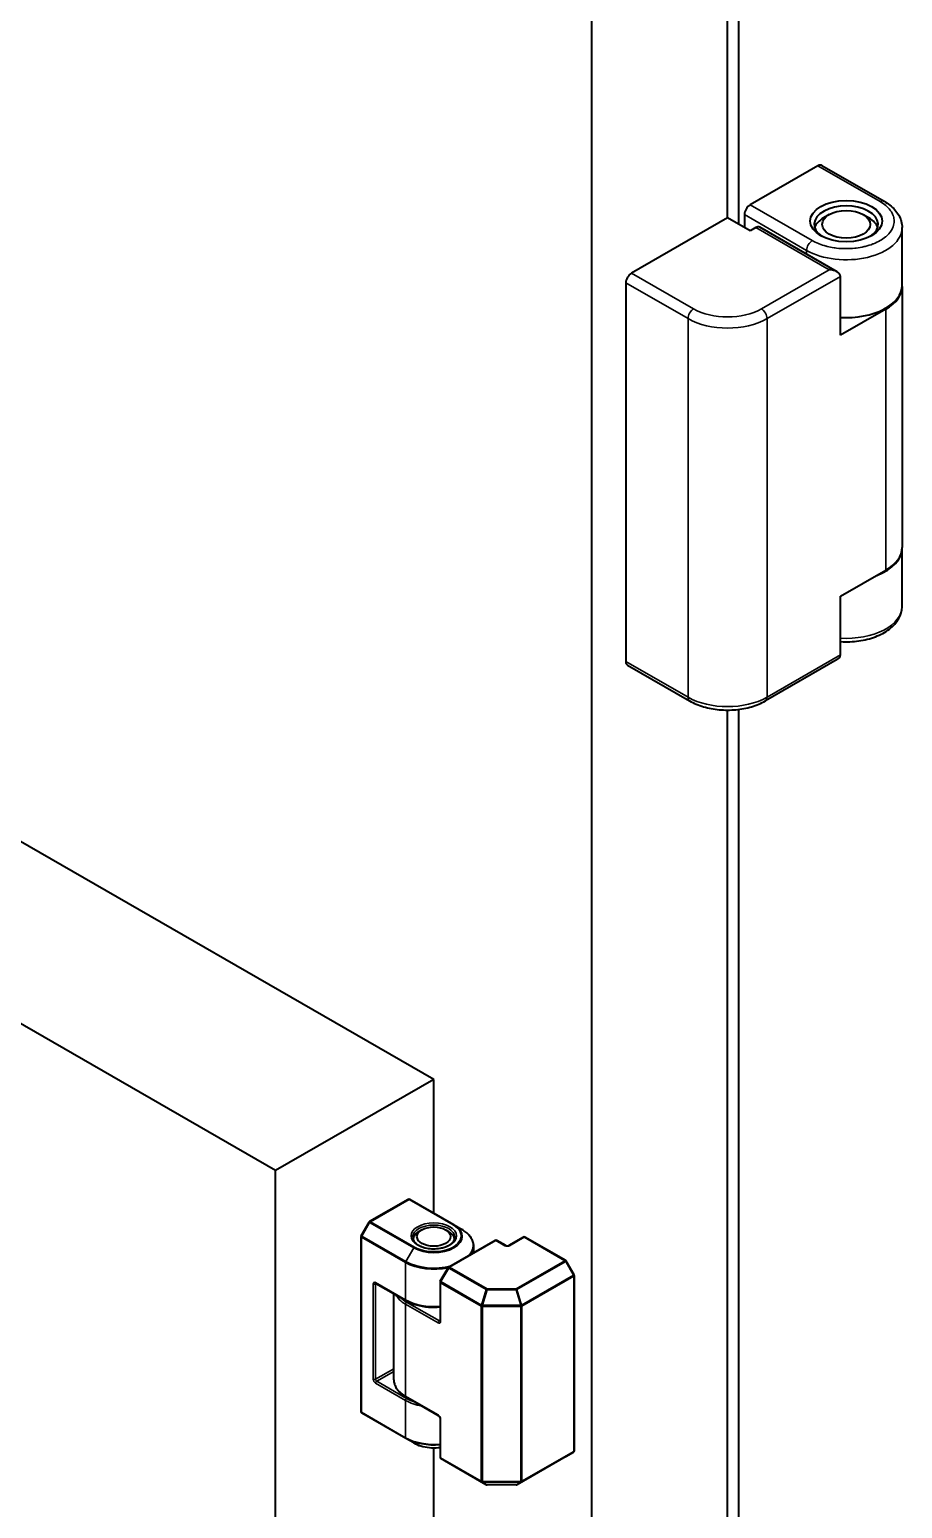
# Model space of a CAD drawing. Header units: millimetres. Extents: x 0 to 2523, y 0 to 1782.
# Drawn here: x 2345.4 to 2378.2, y 1526.4 to 1581.9 of the extents above; entities that cross this region are included whole.
import ezdxf

# ---------------------------------------------------------------- set-up
doc = ezdxf.new("R2010")
doc.units = ezdxf.units.MM
doc.header["$LTSCALE"] = 3
doc.layers.add('가시적인 것(ISO)', color=3, linetype='Continuous', lineweight=40)
doc.layers.add('가시적인 좁은 것(ISO)', color=3, linetype='Continuous', lineweight=35)

msp = doc.modelspace()

# ---------------------------------------------------------------- linework, layer by layer
at = {"layer": '가시적인 것(ISO)'}
for p, q in [((2371.6099, 1574.8685), (2371.6099, 1594.4896)), ((2372.0342, 1574.6242), (2372.0342, 1594.7339)), ((2366.5188, 1424.7782), (2366.5188, 1591.5578)), ((2360.5791, 1542.4927), (2294.8181, 1580.3619)), ((2354.6394, 1539.0722), (2288.8784, 1576.9414)), ((2375.004, 1576.823), (2372.4585, 1575.3571)), ((2375.1537, 1576.8377), (2377.4872, 1575.494)), ((2371.6099, 1574.8685), (2368.0037, 1572.7918)), ((2372.4585, 1574.3798), (2371.6099, 1574.8685)), ((2372.2463, 1574.9897), (2372.2463, 1574.502)), ((2375.4259, 1574.9887), (2375.2129, 1574.8652)), ((2376.7035, 1574.9887), (2376.9165, 1574.8652)), ((2372.6706, 1574.502), (2372.4585, 1574.3798)), ((2375.7277, 1572.8424), (2372.8203, 1574.5167)), ((2378.1647, 1572.3305), (2378.1647, 1574.501)), ((2375.8526, 1570.4613), (2375.8526, 1572.6687)), ((2367.7915, 1572.4243), (2367.7915, 1558.199)), ((2378.1647, 1572.2937), (2378.1647, 1562.4831)), ((2377.5496, 1571.4386), (2375.8526, 1570.4613)), ((2378.1647, 1560.2757), (2378.1647, 1562.4463)), ((2375.8526, 1560.6507), (2377.5496, 1561.628)), ((2375.8526, 1558.4433), (2375.8526, 1560.6507)), ((2375.7277, 1558.2696), (2373.0324, 1556.7175)), ((2367.854, 1558.0612), (2370.1874, 1556.7175)), ((2371.6099, 1462.047), (2371.6099, 1556.3738)), ((2372.0342, 1461.8026), (2372.0342, 1556.4004)), ((2360.5791, 1542.4927), (2354.6394, 1539.0722)), ((2360.5791, 1537.4689), (2360.5791, 1542.4927)), ((2354.6394, 1487.812), (2354.6394, 1539.0722)), ((2359.6194, 1537.9871), (2358.1696, 1537.1522)), ((2361.3339, 1537.0343), (2359.6793, 1537.9871)), ((2357.8542, 1536.6222), (2358.1476, 1537.1302)), ((2361.3369, 1537.0326), (2361.6313, 1536.8617)), ((2357.8462, 1536.5922), (2357.8462, 1530.0107)), ((2360.1319, 1536.8449), (2360.0254, 1536.7831)), ((2361.0263, 1536.8449), (2361.1327, 1536.7831)), ((2362.8826, 1536.4458), (2361.1394, 1535.442)), ((2363.2819, 1536.2504), (2362.9425, 1536.4458)), ((2363.9432, 1536.568), (2363.3917, 1536.2504)), ((2365.5341, 1535.6863), (2364.0031, 1536.568)), ((2362.0791, 1535.9831), (2362.0791, 1536.2257)), ((2360.8241, 1534.9119), (2361.1174, 1535.42)), ((2365.8495, 1535.1562), (2365.5561, 1535.6643)), ((2358.4066, 1534.8325), (2359.5309, 1534.1851)), ((2360.816, 1534.8819), (2360.816, 1533.4184)), ((2365.8575, 1528.5448), (2365.8575, 1535.1262)), ((2359.0791, 1531.2058), (2359.0791, 1534.4453)), ((2360.7613, 1529.8589), (2359.5309, 1530.5675)), ((2358.1694, 1529.7885), (2357.8761, 1529.9588)), ((2359.8242, 1528.8356), (2358.1696, 1529.7884)), ((2360.816, 1529.764), (2360.816, 1528.3004)), ((2360.5791, 1501.4151), (2360.5791, 1528.6547)), ((2361.1393, 1528.0783), (2360.8459, 1528.2485)), ((2362.5489, 1527.2665), (2361.1394, 1528.0782)), ((2365.5341, 1528.3225), (2363.7004, 1527.2665)), ((2365.5343, 1528.3226), (2365.8276, 1528.4929)), ((2363.6704, 1527.2585), (2362.5789, 1527.2585))]:
    msp.add_line(p, q, dxfattribs=at)
for centre, start, end in [((2359.6493, 1537.9351), 60.06401, 119.93599), ((2358.1995, 1537.1002), 119.93599, 149.99996), ((2357.9062, 1536.5922), 149.99996, 180), ((2362.9125, 1536.3938), 60.06401, 119.93599), ((2363.9732, 1536.516), 60.06401, 119.93599), ((2361.1694, 1535.39), 119.93599, 149.99996), ((2365.5042, 1535.6343), 30.00004, 60.06401), ((2360.876, 1534.8819), 149.99996, 180), ((2365.7975, 1535.1262), 0, 30.00004), ((2357.9062, 1530.0107), 180, 239.87236), ((2360.876, 1528.3004), 180, 239.87236), ((2365.7975, 1528.5448), 300.12764, 0), ((2362.5789, 1527.3185), 240.06401, 270), ((2363.6704, 1527.3185), 270, 299.93599)]:
    msp.add_arc(centre, 0.06, start, end, dxfattribs=at)
for centre, major_axis, ratio, start_param, end_param in [((2375.004, 1576.5777), (0.1497, 0.26), 0.5780931, 0, 0.7834645), ((2372.4585, 1575.1118), (-0.1497, -0.26), 0.5780931, 3.9250571, 5.4958534), ((2376.0647, 1574.6237), (-1.2, 0), 0.5758617, 2.4212129, 7.0035651), ((2376.0647, 1574.3784), (-1.2, 0), 0.5758617, 5.5016397, 6.1047787), ((2376.0647, 1574.3784), (1.2, 0), 0.5758617, 0.1784066, 0.7815456), ((2372.6706, 1574.2567), (0.1497, 0.26), 0.5780931, 0, 0.7834645), ((2368.0037, 1572.5465), (-0.1497, -0.26), 0.5780931, 3.9250571, 5.4958534), ((2375.4283, 1572.6687), (-0.4243, 0), 0.5780931, 3.1415927, 4.712389), ((2376.0647, 1572.3305), (2.1, 0), 0.5758617, 4.6112011, 6.2831853), ((2376.0647, 1572.2937), (2.1, 0), 0.5758617, 5.4977871, 6.2983969), ((2376.0647, 1562.4463), (2.1, 0), 0.5758617, 5.2899931, 6.2983969), ((2376.0647, 1562.4831), (2.1, 0), 0.5758617, 5.4977871, 6.2831853), ((2368.0037, 1558.3212), (-0.1497, -0.26), 0.5780931, 5.4958534, 6.2831853), ((2375.4283, 1558.4433), (-0.4243, 0), 0.5780931, 2.3542608, 3.1415927), ((2360.5791, 1536.4667), (-0.78, 0), 0.5758617, 5.5016446, 6.2492598), ((2360.5791, 1536.4667), (0.78, 0), 0.5758617, 0.0339256, 0.7815407)]:
    msp.add_ellipse(centre, major_axis=major_axis, ratio=ratio, start_param=start_param, end_param=end_param, dxfattribs=at)
for centre, major_axis in [((2376.0647, 1574.7463), (1.35, 0)), ((2376.0647, 1574.6237), (0.9, 0)), ((2360.5791, 1536.5894), (-0.63, 0))]:
    msp.add_ellipse(centre, major_axis=major_axis, ratio=0.5758617, dxfattribs=at)
for points, knots in [([(2377.4872, 1575.494), (2377.5656, 1575.4488), (2377.6393, 1575.3993), (2377.7753, 1575.2915), (2377.8376, 1575.2332), (2377.9487, 1575.1076), (2377.9975, 1575.0403), (2378.0782, 1574.8972), (2378.1102, 1574.8214), (2378.1534, 1574.6641), (2378.1647, 1574.5826), (2378.1647, 1574.501)], [0, 0, 0, 0, 0.15707963, 0.15707963, 0.31415927, 0.31415927, 0.4712389, 0.4712389, 0.62831853, 0.62831853, 0.78539816, 0.78539816, 0.78539816, 0.78539816]), ([(2375.8526, 1558.9458), (2375.8583, 1558.9454), (2375.864, 1558.9451), (2376.0922, 1558.932), (2376.3178, 1558.9412), (2376.7545, 1559.0029), (2376.9656, 1559.0556), (2377.3552, 1559.203), (2377.5335, 1559.2981), (2377.8339, 1559.5279), (2377.9576, 1559.6624), (2378.1156, 1559.9488), (2378.1592, 1560.096), (2378.1645, 1560.2556), (2378.1647, 1560.2657), (2378.1647, 1560.2757)], [3.8192886, 3.8192886, 3.8192886, 3.8192886, 3.8280029, 3.8280029, 4.1677481, 4.1677481, 4.5083377, 4.5083377, 4.8525934, 4.8525934, 5.1901133, 5.1901133, 5.4784166, 5.4784166, 5.4977871, 5.4977871, 5.4977871, 5.4977871]), ([(2370.1874, 1556.7175), (2370.3443, 1556.6272), (2370.5202, 1556.5541), (2370.8964, 1556.4438), (2371.0966, 1556.4065), (2371.5056, 1556.3692), (2371.7143, 1556.3692), (2372.1232, 1556.4065), (2372.3235, 1556.4438), (2372.6997, 1556.5541), (2372.8756, 1556.6272), (2373.0324, 1556.7175)], [3.1415927, 3.1415927, 3.1415927, 3.1415927, 3.4557519, 3.4557519, 3.7699112, 3.7699112, 4.0840704, 4.0840704, 4.3982297, 4.3982297, 4.712389, 4.712389, 4.712389, 4.712389]), ([(2361.3339, 1537.0343), (2361.3341, 1537.0342), (2361.3343, 1537.034), (2361.3347, 1537.0338), (2361.3349, 1537.0337), (2361.3353, 1537.0335), (2361.3355, 1537.0334), (2361.3359, 1537.0331), (2361.3361, 1537.033), (2361.3365, 1537.0328), (2361.3367, 1537.0327), (2361.3369, 1537.0326)], [3.1415926536, 3.1415926536, 3.1415926536, 3.1415926536, 3.1423632304, 3.1423632304, 3.1431338072, 3.1431338072, 3.143904384, 3.143904384, 3.1446749608, 3.1446749608, 3.1454455376, 3.1454455376, 3.1454455376, 3.1454455376]), ([(2359.7841, 1536.5648), (2359.7841, 1536.5157), (2359.8, 1536.4659), (2359.8633, 1536.3746), (2359.9057, 1536.3334), (2360.0119, 1536.2612), (2360.0744, 1536.2298), (2360.2147, 1536.179), (2360.2926, 1536.1596), (2360.4561, 1536.1353), (2360.5417, 1536.1304), (2360.7115, 1536.1361), (2360.7955, 1536.1466), (2360.953, 1536.1817), (2361.0264, 1536.2062), (2361.1546, 1536.2658), (2361.2095, 1536.3008), (2361.2965, 1536.3765), (2361.3283, 1536.4171), (2361.3657, 1536.4935), (2361.3741, 1536.5293), (2361.3741, 1536.5648)], [5.4977871, 5.4977871, 5.4977871, 5.4977871, 5.8773572, 5.8773572, 6.1999926, 6.1999926, 6.5073368, 6.5073368, 6.8158631, 6.8158631, 7.1264635, 7.1264635, 7.4376143, 7.4376143, 7.7475737, 7.7475737, 8.0552148, 8.0552148, 8.3644828, 8.3644828, 8.6393798, 8.6393798, 8.6393798, 8.6393798]), ([(2362.0791, 1536.2257), (2362.0791, 1536.2743), (2362.0724, 1536.3229), (2362.0463, 1536.4183), (2362.0269, 1536.465), (2361.9763, 1536.5552), (2361.9451, 1536.5986), (2361.8722, 1536.6815), (2361.8305, 1536.7209), (2361.7376, 1536.795), (2361.6865, 1536.8296), (2361.6313, 1536.8617)], [2.35619449, 2.35619449, 2.35619449, 2.35619449, 2.51250355, 2.51250355, 2.6688126, 2.6688126, 2.82512166, 2.82512166, 2.98143071, 2.98143071, 3.13773977, 3.13773977, 3.13773977, 3.13773977]), ([(2363.2819, 1536.2504), (2363.2846, 1536.2488), (2363.2881, 1536.2471), (2363.2967, 1536.2439), (2363.3019, 1536.2423), (2363.3136, 1536.2398), (2363.3201, 1536.2389), (2363.3338, 1536.238), (2363.341, 1536.238), (2363.3549, 1536.2391), (2363.3616, 1536.2401), (2363.3737, 1536.2429), (2363.379, 1536.2446), (2363.3867, 1536.2477), (2363.3894, 1536.2491), (2363.3917, 1536.2504)], [1.5707963, 1.5707963, 1.5707963, 1.5707963, 1.7772901, 1.7772901, 2.0006727, 2.0006727, 2.2397467, 2.2397467, 2.4877932, 2.4877932, 2.7355384, 2.7355384, 2.97324, 2.97324, 3.1415927, 3.1415927, 3.1415927, 3.1415927]), ([(2358.3983, 1534.8361), (2358.3983, 1534.836), (2358.3983, 1534.836), (2358.399, 1534.8359), (2358.3999, 1534.8357), (2358.4027, 1534.8346), (2358.4045, 1534.8337), (2358.4066, 1534.8325)], [4.33310665, 4.33310665, 4.33310665, 4.33310665, 4.3990032, 4.3990032, 4.55569609, 4.55569609, 4.71238898, 4.71238898, 4.71238898, 4.71238898]), ([(2359.5309, 1534.1851), (2359.6467, 1534.1184), (2359.7804, 1534.0634), (2360.0697, 1533.9811), (2360.2252, 1533.9539), (2360.5274, 1533.9307), (2360.6734, 1533.9319), (2360.816, 1533.9453)], [6.28318531, 6.28318531, 6.28318531, 6.28318531, 6.609994, 6.609994, 6.93604264, 6.93604264, 7.22996671, 7.22996671, 7.22996671, 7.22996671]), ([(2360.816, 1533.4184), (2360.816, 1533.416), (2360.8159, 1533.414), (2360.8154, 1533.411), (2360.8152, 1533.41), (2360.8149, 1533.4093), (2360.8149, 1533.4093), (2360.8149, 1533.4093)], [3.14159265, 3.14159265, 3.14159265, 3.14159265, 3.29905903, 3.29905903, 3.4565254, 3.4565254, 3.5247424, 3.5247424, 3.5247424, 3.5247424]), ([(2359.0791, 1531.2058), (2359.0791, 1531.1569), (2359.0858, 1531.1081), (2359.1121, 1531.0123), (2359.1317, 1530.9654), (2359.1828, 1530.8748), (2359.2143, 1530.8312), (2359.2879, 1530.748), (2359.33, 1530.7085), (2359.4236, 1530.6343), (2359.4752, 1530.5995), (2359.5309, 1530.5675)], [0.78539816, 0.78539816, 0.78539816, 0.78539816, 0.9424778, 0.9424778, 1.09955743, 1.09955743, 1.25663706, 1.25663706, 1.41371669, 1.41371669, 1.57079633, 1.57079633, 1.57079633, 1.57079633]), ([(2360.816, 1529.764), (2360.816, 1529.7672), (2360.8157, 1529.7711), (2360.8143, 1529.7802), (2360.813, 1529.7854), (2360.8093, 1529.7968), (2360.8068, 1529.8029), (2360.8008, 1529.8152), (2360.7972, 1529.8214), (2360.7893, 1529.8329), (2360.7851, 1529.8382), (2360.7767, 1529.8472), (2360.7725, 1529.8509), (2360.766, 1529.856), (2360.7635, 1529.8577), (2360.7613, 1529.8589)], [3.1415927, 3.1415927, 3.1415927, 3.1415927, 3.3485711, 3.3485711, 3.5722397, 3.5722397, 3.8114088, 3.8114088, 4.0593907, 4.0593907, 4.3069641, 4.3069641, 4.5444705, 4.5444705, 4.712389, 4.712389, 4.712389, 4.712389]), ([(2359.8242, 1528.8356), (2359.905, 1528.789), (2359.9975, 1528.7505), (2360.1975, 1528.692), (2360.3049, 1528.672), (2360.5248, 1528.6521), (2360.6374, 1528.6522), (2360.7703, 1528.6645), (2360.7933, 1528.6671), (2360.816, 1528.6701)], [0, 0, 0, 0, 0.3149298, 0.3149298, 0.6298597, 0.6298597, 0.9447895, 0.9447895, 1.0108117, 1.0108117, 1.0108117, 1.0108117])]:
    msp.add_open_spline(points, degree=3, knots=knots, dxfattribs=at)
at = {"layer": '가시적인 좁은 것(ISO)'}
for p, q in [((2377.3375, 1575.4793), (2375.004, 1576.823)), ((2372.4585, 1575.3571), (2374.7919, 1574.0134)), ((2374.5798, 1573.6459), (2372.2463, 1574.9897)), ((2375.4283, 1572.9139), (2372.6706, 1574.502)), ((2374.5798, 1573.5035), (2374.5798, 1573.6459)), ((2368.0037, 1572.7918), (2370.3371, 1571.448)), ((2375.4283, 1572.9139), (2372.8827, 1571.448)), ((2375.8526, 1572.6687), (2373.0949, 1571.0806)), ((2370.125, 1571.0806), (2367.7915, 1572.4243)), ((2377.5496, 1561.628), (2377.5496, 1571.4386)), ((2370.125, 1571.0806), (2370.125, 1556.8553)), ((2373.0949, 1571.0806), (2373.0949, 1556.8553)), ((2367.7915, 1558.199), (2370.125, 1556.8553)), ((2373.0949, 1556.8553), (2375.8526, 1558.4433)), ((2359.6493, 1537.9842), (2358.1995, 1537.1493)), ((2361.3039, 1537.0313), (2359.6493, 1537.9842)), ((2357.8762, 1536.6096), (2358.1695, 1537.1176)), ((2358.1695, 1537.1176), (2359.8242, 1536.1648)), ((2358.1995, 1537.1493), (2359.8542, 1536.1965)), ((2359.5184, 1535.6149), (2357.8638, 1536.5677)), ((2357.8638, 1536.5677), (2357.8638, 1529.9862)), ((2359.5308, 1535.6567), (2357.8762, 1536.6096)), ((2362.9125, 1536.4429), (2361.1694, 1535.4391)), ((2363.2519, 1536.2474), (2362.9125, 1536.4429)), ((2363.9732, 1536.565), (2363.4216, 1536.2474)), ((2365.5042, 1535.6834), (2363.9732, 1536.565)), ((2359.8242, 1536.1648), (2359.5308, 1535.6567)), ((2359.5184, 1534.2127), (2359.5184, 1535.6149)), ((2360.846, 1534.8993), (2361.1394, 1535.4074)), ((2361.1394, 1535.4074), (2362.5489, 1534.5958)), ((2361.1694, 1535.4391), (2362.5789, 1534.6274)), ((2363.6704, 1534.6274), (2365.5042, 1535.6834)), ((2363.7004, 1534.5958), (2365.5342, 1535.6517)), ((2365.8275, 1535.1437), (2365.5342, 1535.6517)), ((2358.3092, 1531.23), (2358.3092, 1534.8109)), ((2358.3941, 1534.8601), (2359.5184, 1534.2127)), ((2358.3941, 1534.8109), (2358.4192, 1534.8253)), ((2358.3941, 1531.23), (2358.3941, 1534.8109)), ((2362.3646, 1533.9759), (2360.8336, 1534.8575)), ((2360.8336, 1534.8575), (2360.8336, 1533.394)), ((2362.377, 1534.0177), (2360.846, 1534.8993)), ((2365.8275, 1535.1437), (2363.8723, 1534.0177)), ((2365.8399, 1535.1018), (2363.8847, 1533.9759)), ((2365.8399, 1528.5203), (2365.8399, 1535.1018)), ((2362.377, 1534.0177), (2362.5489, 1534.5958)), ((2362.407, 1534.0105), (2362.5789, 1534.5886)), ((2362.5789, 1534.6274), (2363.6704, 1534.6274)), ((2362.5789, 1534.6274), (2362.5789, 1534.5886)), ((2362.5789, 1534.5886), (2363.6704, 1534.5886)), ((2363.6704, 1534.5886), (2363.6704, 1534.6274)), ((2363.8423, 1534.0105), (2363.6704, 1534.5886)), ((2363.8723, 1534.0177), (2363.7004, 1534.5958)), ((2359.5184, 1534.0532), (2360.7488, 1533.3447)), ((2359.5184, 1530.595), (2359.5184, 1534.0532)), ((2359.5608, 1534.1267), (2360.7912, 1533.4182)), ((2362.3646, 1533.9759), (2362.3646, 1527.3944)), ((2363.8423, 1534.0105), (2362.407, 1534.0105)), ((2362.407, 1533.9657), (2362.407, 1534.0105)), ((2363.8423, 1533.9657), (2362.407, 1533.9657)), ((2362.407, 1533.9657), (2362.407, 1527.3842)), ((2363.8423, 1534.0105), (2363.8423, 1533.9657)), ((2363.8423, 1533.9657), (2363.8423, 1527.3842)), ((2363.8847, 1533.9759), (2363.8847, 1527.3944)), ((2360.7912, 1533.4182), (2360.816, 1533.4325)), ((2358.3941, 1531.23), (2359.0791, 1531.6245)), ((2358.4365, 1531.1565), (2359.0791, 1531.5265)), ((2359.5184, 1530.4356), (2358.3941, 1531.083)), ((2359.5608, 1530.5091), (2358.4365, 1531.1565)), ((2360.7488, 1529.8865), (2359.5184, 1530.595)), ((2359.5184, 1529.0334), (2359.5184, 1530.4356)), ((2357.8638, 1529.9862), (2359.5184, 1529.0334)), ((2358.1695, 1529.7885), (2357.8762, 1529.9587)), ((2357.8762, 1529.9587), (2359.5308, 1529.0059)), ((2359.8242, 1528.8356), (2358.1695, 1529.7885)), ((2360.8336, 1529.7395), (2360.8336, 1528.276)), ((2359.8242, 1528.8356), (2359.5308, 1529.0059)), ((2362.3646, 1527.3944), (2360.8336, 1528.276)), ((2361.1394, 1528.0782), (2360.846, 1528.2485)), ((2362.377, 1527.3668), (2360.846, 1528.2485)), ((2362.5489, 1527.2666), (2361.1394, 1528.0782)), ((2365.5342, 1528.3226), (2363.7004, 1527.2666)), ((2363.8723, 1527.3668), (2365.8275, 1528.4928)), ((2363.8847, 1527.3944), (2365.8399, 1528.5203)), ((2365.5342, 1528.3226), (2365.8275, 1528.4928)), ((2362.377, 1527.3668), (2362.5489, 1527.2666)), ((2362.407, 1527.3842), (2363.8423, 1527.3842)), ((2362.407, 1527.3597), (2362.407, 1527.3842)), ((2362.407, 1527.3597), (2362.5789, 1527.2594)), ((2362.407, 1527.3597), (2363.8423, 1527.3597)), ((2363.6704, 1527.2594), (2362.5789, 1527.2594)), ((2362.5789, 1527.2594), (2362.5789, 1527.2585)), ((2363.8423, 1527.3597), (2363.6704, 1527.2594)), ((2363.6704, 1527.2594), (2363.6704, 1527.2585)), ((2363.8723, 1527.3668), (2363.7004, 1527.2666)), ((2363.8423, 1527.3842), (2363.8423, 1527.3597))]:
    msp.add_line(p, q, dxfattribs=at)
for centre, major_axis, ratio, start_param, end_param in [((2377.3375, 1575.234), (0.1497, 0.26), 0.5780931, 0, 0.7834645), ((2376.0647, 1574.501), (2.1, 0), 0.5758617, 3.9269908, 6.2831853), ((2374.7919, 1573.7681), (0.1497, 0.26), 0.5780931, 0.7834645, 2.3542608), ((2370.3371, 1571.2028), (-0.1497, -0.26), 0.5780931, 3.9250571, 5.4958534), ((2371.6099, 1572.181), (-1.8, 0), 0.5758617, 0.7853982, 2.3561945), ((2372.8827, 1571.2028), (0.1497, -0.26), 0.5780931, 0.7873319, 2.3581282), ((2371.6099, 1571.9357), (-2.1, 0), 0.5758617, 0.7853982, 2.3561945), ((2376.0647, 1560.2757), (2.1, 0), 0.5758617, 4.6112011, 6.2831853), ((2370.3371, 1556.9774), (-0.1497, -0.26), 0.5780931, 5.4958534, 6.2831853), ((2371.6099, 1557.7104), (2.1, 0), 0.5758617, 3.9269908, 5.4977871), ((2372.8827, 1556.9774), (0.1497, -0.26), 0.5780931, 0, 0.7873319), ((2359.6493, 1537.9351), (-0.0299, 0.052), 0.5780931, 5.4997209, 6.2831853), ((2359.6493, 1537.9351), (0.0299, 0.052), 0.5780931, 0, 0.7834647), ((2358.1995, 1537.1002), (-0.052, 0.03), 0.0015778, 5.3287809, 6.2831872), ((2358.1995, 1537.1002), (0.0299, 0.052), 0.5780931, 0.7834642, 1.5688624), ((2358.1995, 1537.1002), (-0.0299, 0.052), 0.5780931, 5.4997209, 6.2831853), ((2360.5791, 1536.5648), (-0.795, 0), 0.5758617, 3.1415927, 6.2831853), ((2360.5791, 1536.5995), (1.0676, 0), 0.5758617, 3.9269908, 7.0647306), ((2360.5791, 1536.6139), (1.0251, 0), 0.5758617, 3.9269908, 7.0685835), ((2361.3039, 1536.9823), (0.0299, 0.052), 0.5780931, 0, 0.783469), ((2357.9062, 1536.5922), (-0.06, 0), 0.5758617, 0, 0.7853982), ((2357.9062, 1536.5922), (-0.052, 0.03), 0.0015778, 5.3287797, 6.2831853), ((2357.9062, 1536.5922), (0.0299, 0.052), 0.5780931, 1.5688629, 2.3542608), ((2360.5791, 1536.2604), (1.4824, 0), 0.5758617, 5.8305356, 7.0647306), ((2362.9125, 1536.3938), (-0.0299, 0.052), 0.5780931, 5.4997209, 6.2831853), ((2362.9125, 1536.3938), (0.0299, 0.052), 0.5780931, 0, 0.7834645), ((2363.9732, 1536.516), (-0.0299, 0.052), 0.5780931, 5.4997209, 6.2831853), ((2363.9732, 1536.516), (0.0299, 0.052), 0.5780931, 0, 0.7834645), ((2359.8542, 1536.1474), (-0.0299, -0.052), 0.5780931, 3.9250586, 4.7104565), ((2360.5791, 1536.2257), (1.5, 0), 0.5758617, 5.9355998, 6.2831853), ((2363.2519, 1536.1984), (0.0299, 0.052), 0.5780931, 0, 0.7834645), ((2363.3368, 1536.2963), (0.12, 0), 0.5758617, 3.9269908, 5.4977871), ((2363.4216, 1536.1984), (-0.0299, 0.052), 0.5780931, 5.4997209, 6.2831853), ((2359.5608, 1535.6393), (0.0299, 0.052), 0.5780931, 1.5688672, 2.3542671), ((2360.5791, 1536.2257), (-1.5, 0), 0.5758617, 0.7853982, 1.9376237), ((2360.5791, 1536.2604), (-1.4824, 0), 0.5758617, 0.7853982, 2.023446), ((2361.1694, 1535.39), (-0.052, 0.03), 0.0015778, 5.3287721, 6.283174), ((2361.1694, 1535.39), (-0.0299, 0.052), 0.5780931, 5.4997209, 6.2831853), ((2361.1694, 1535.39), (0.0299, 0.052), 0.5780931, 0.7834645, 1.5688626), ((2365.5042, 1535.6343), (0.0299, 0.052), 0.5780931, 0, 0.7834645), ((2365.5042, 1535.6343), (-0.0299, 0.052), 0.5780931, 4.7143227, 5.4997209), ((2365.5042, 1535.6343), (0.052, 0.03), 0.0015778, 0, 0.9544056), ((2358.3941, 1534.762), (-0.0599, 0.104), 0.5780931, 5.4997209, 7.0705172), ((2358.3517, 1534.8353), (0.06, 0), 0.5758617, 3.9269908, 5.4977871), ((2358.4365, 1534.8845), (-0.0299, -0.052), 0.5780931, 5.4958534, 6.2831853), ((2358.4365, 1534.7864), (-0.0299, 0.052), 0.5780931, 0.1664309, 0.7873319), ((2360.876, 1534.8819), (-0.06, 0), 0.5758617, 0, 0.7853982), ((2360.876, 1534.8819), (-0.052, 0.03), 0.0015778, 5.3287797, 6.2831853), ((2360.876, 1534.8819), (0.0299, 0.052), 0.5780931, 1.5688626, 2.3542608), ((2365.7975, 1535.1262), (0.052, 0.03), 0.0015778, 0, 0.9544056), ((2365.7975, 1535.1262), (-0.0299, 0.052), 0.5780931, 3.9289245, 4.7143227), ((2365.7975, 1535.1262), (0.06, 0), 0.5758617, 5.4977871, 6.2831853), ((2360.5791, 1534.664), (-1.5, 0), 0.5758617, 0.3036245, 0.7853982), ((2360.5791, 1534.7131), (1.44, 0), 0.5758617, 3.661358, 3.9269908), ((2360.5791, 1534.8235), (1.5, 0), 0.5758617, 3.9269908, 4.8710436), ((2359.5608, 1534.2371), (-0.0299, -0.052), 0.5780931, 5.4958534, 6.2831853), ((2362.5789, 1534.5784), (-0.0299, -0.052), 0.5780931, 3.9250571, 4.7104553), ((2362.5789, 1534.5784), (0.0575, -0.0171), 0.1640073, 1.6195116, 2.16754), ((2363.6704, 1534.5784), (-0.0299, 0.052), 0.5780931, 4.7143227, 5.4997209), ((2363.6704, 1534.5784), (0.0575, 0.0171), 0.1640073, 0.9740526, 1.522081), ((2359.5608, 1534.0777), (-0.0299, -0.052), 0.5780931, 3.9250571, 5.4958534), ((2362.407, 1534.0003), (0.0299, 0.052), 0.5780931, 1.5688626, 2.3542608), ((2362.407, 1534.0003), (-0.06, 0), 0.5758617, 0.7853982, 1.5707963), ((2362.407, 1534.0003), (0.0575, -0.0171), 0.1640073, 1.6195116, 2.16754), ((2363.8423, 1534.0003), (0.0575, 0.0171), 0.1640073, 0.9740526, 1.522081), ((2363.8423, 1534.0003), (-0.06, 0), 0.5758617, 1.5707963, 2.3561945), ((2363.8423, 1534.0003), (0.0299, -0.052), 0.5780931, 0.7873319, 1.57273), ((2360.7912, 1533.3692), (-0.0299, -0.052), 0.5780931, 3.9250571, 5.4958534), ((2360.7488, 1533.4428), (0.0599, -0.104), 0.5780931, 5.4997209, 7.0705172), ((2360.7912, 1533.4673), (0.0299, -0.052), 0.5780931, 5.4997209, 6.1167544), ((2360.876, 1533.4184), (-0.06, 0), 0.5758617, 0, 0.7853982), ((2358.3941, 1531.1811), (0.0599, -0.104), 0.5780931, 3.9289245, 5.4997209), ((2358.3517, 1531.2544), (-0.06, 0), 0.5758617, 0.7853982, 2.3561945), ((2358.4365, 1531.2056), (-0.0299, 0.052), 0.5780931, 0.7873319, 2.3581282), ((2358.4365, 1531.1075), (0.0299, 0.052), 0.5780931, 0.7834645, 2.3542608), ((2360.5791, 1531.2058), (-1.5, 0), 0.5758617, 0, 0.7853982), ((2359.5608, 1530.6195), (-0.0299, -0.052), 0.5780931, 5.4958534, 6.2831853), ((2359.5608, 1530.46), (0.0299, 0.052), 0.5780931, 0.7834645, 2.3542608), ((2360.5791, 1531.0464), (-1.5, 0), 0.5758617, 0.7853982, 1.2671718), ((2360.5791, 1531.0954), (-1.44, 0), 0.5758617, 0.7853982, 1.051031), ((2357.9062, 1530.0107), (-0.06, 0), 0.5758617, 0, 0.7853982), ((2357.9062, 1530.0107), (-0.0299, -0.052), 0.5780931, 5.4958534, 6.2812513), ((2357.9062, 1530.0107), (-0.0301, -0.0519), 0.8159693, 0, 0.0027294), ((2360.7488, 1529.7884), (-0.0599, 0.104), 0.5780931, 3.9289245, 5.4997209), ((2360.7912, 1529.9109), (-0.0299, -0.052), 0.5780931, 5.4958534, 6.2831853), ((2360.876, 1529.764), (-0.06, 0), 0.5758617, 0, 0.7853982), ((2359.5608, 1529.0578), (-0.0299, -0.052), 0.5780931, 5.4958555, 6.281253), ((2360.5791, 1529.6442), (1.5, 0), 0.5758617, 3.9269908, 4.8710436), ((2360.5791, 1529.6095), (1.4824, 0), 0.5758617, 3.9269908, 4.8729407), ((2360.5791, 1529.2703), (-1.0676, 0), 0.5758617, 0.7853982, 1.7946457), ((2360.876, 1528.3004), (-0.06, 0), 0.5758617, 0, 0.7853982), ((2360.876, 1528.3004), (-0.0299, -0.052), 0.5780931, 5.4958534, 6.2812516), ((2360.876, 1528.3004), (-0.0301, -0.0519), 0.8159693, 0, 0.0027294), ((2365.7975, 1528.5448), (0.0299, -0.052), 0.5780931, 0.0019337, 0.7873319), ((2365.7975, 1528.5448), (0.0301, -0.0519), 0.8159693, 6.2804559, 6.2831853), ((2365.7975, 1528.5448), (0.06, 0), 0.5758617, 5.4977871, 6.2831853), ((2362.407, 1527.4188), (0.06, 0), 0.5758617, 3.9269908, 4.712389), ((2362.407, 1527.4188), (-0.0299, -0.052), 0.5780931, 5.4958534, 6.2812516), ((2362.407, 1527.4188), (-0.0302, -0.0518), 0.9455649, 0.0048485, 0.5528769), ((2362.5789, 1527.3185), (-0.0302, -0.0518), 0.9455649, 0.0048485, 0.5528769), ((2362.5789, 1527.3185), (-0.0299, -0.052), 0.5780931, 6.2812516, 6.2831853), ((2363.6704, 1527.3185), (0.0302, -0.0518), 0.9455649, 5.7303084, 6.2783368), ((2363.6704, 1527.3185), (0.0299, -0.052), 0.5780931, 0, 0.0019337), ((2363.8423, 1527.4188), (0.06, 0), 0.5758617, 4.712389, 5.4977871), ((2363.8423, 1527.4188), (0.0302, -0.0518), 0.9455649, 5.7303084, 6.2783368), ((2363.8423, 1527.4188), (0.0299, -0.052), 0.5780931, 0.0019337, 0.7873319)]:
    msp.add_ellipse(centre, major_axis=major_axis, ratio=ratio, start_param=start_param, end_param=end_param, dxfattribs=at)
msp.add_ellipse((2360.5791, 1536.6139), major_axis=(0.855, 0), ratio=0.5758617, dxfattribs=at)
msp.add_open_spline([(2374.7919, 1574.0134), (2374.8649, 1573.9713), (2374.9436, 1573.9332), (2375.0278, 1573.899), (2375.0334, 1573.8967), (2375.0387, 1573.8946), (2375.0448, 1573.8922), (2375.1289, 1573.8589), (2375.2172, 1573.8299), (2375.3098, 1573.8053), (2375.3231, 1573.8018), (2375.3358, 1573.7985), (2375.3498, 1573.795), (2375.4334, 1573.7742), (2375.5192, 1573.7571), (2375.6072, 1573.7438), (2375.6365, 1573.7394), (2375.6655, 1573.7354), (2375.6959, 1573.7318), (2375.8174, 1573.7171), (2375.9405, 1573.7098), (2376.0647, 1573.7098), (2376.1733, 1573.7098), (2376.281, 1573.7154), (2376.3878, 1573.7266), (2376.4031, 1573.7282), (2376.4187, 1573.73), (2376.4335, 1573.7318), (2376.5376, 1573.7443), (2376.639, 1573.762), (2376.7375, 1573.7849), (2376.7516, 1573.7882), (2376.7662, 1573.7917), (2376.7796, 1573.795), (2376.88, 1573.82), (2376.9756, 1573.8501), (2377.0665, 1573.8851), (2377.0726, 1573.8875), (2377.079, 1573.89), (2377.0846, 1573.8922), (2377.1753, 1573.9281), (2377.2597, 1573.9686), (2377.3375, 1574.0134), (2377.4104, 1574.0553), (2377.4766, 1574.1006), (2377.536, 1574.1492), (2377.54, 1574.1524), (2377.5437, 1574.1555), (2377.5478, 1574.159), (2377.6057, 1574.2074), (2377.656, 1574.2583), (2377.6988, 1574.3116), (2377.7049, 1574.3192), (2377.7106, 1574.3266), (2377.7166, 1574.3346), (2377.7528, 1574.3828), (2377.7825, 1574.4322), (2377.8056, 1574.4829), (2377.8133, 1574.4997), (2377.8201, 1574.5164), (2377.8265, 1574.5339), (2377.852, 1574.6039), (2377.8647, 1574.6748), (2377.8647, 1574.7463), (2377.8647, 1574.8089), (2377.855, 1574.8709), (2377.8355, 1574.9324), (2377.8327, 1574.9412), (2377.8296, 1574.9501), (2377.8265, 1574.9587), (2377.8047, 1575.0187), (2377.774, 1575.077), (2377.7342, 1575.1338), (2377.7285, 1575.1419), (2377.7224, 1575.1503), (2377.7166, 1575.158), (2377.6732, 1575.2158), (2377.621, 1575.2709), (2377.5601, 1575.3232), (2377.5561, 1575.3267), (2377.5517, 1575.3304), (2377.5478, 1575.3337), (2377.4856, 1575.3858), (2377.4155, 1575.4344), (2377.3375, 1575.4793)], degree=3, knots=[0, 0, 0, 0, 0.0585937, 0.0585937, 0.0585937, 0.0625, 0.0625, 0.0625, 0.1171875, 0.1171875, 0.1171875, 0.125, 0.125, 0.125, 0.171875, 0.171875, 0.171875, 0.1875, 0.1875, 0.1875, 0.25, 0.25, 0.25, 0.3046875, 0.3046875, 0.3046875, 0.3125, 0.3125, 0.3125, 0.3671875, 0.3671875, 0.3671875, 0.375, 0.375, 0.375, 0.4335937, 0.4335937, 0.4335937, 0.4375, 0.4375, 0.4375, 0.5, 0.5, 0.5, 0.5585937, 0.5585937, 0.5585937, 0.5625, 0.5625, 0.5625, 0.6171875, 0.6171875, 0.6171875, 0.625, 0.625, 0.625, 0.671875, 0.671875, 0.671875, 0.6875, 0.6875, 0.6875, 0.75, 0.75, 0.75, 0.8046875, 0.8046875, 0.8046875, 0.8125, 0.8125, 0.8125, 0.8671875, 0.8671875, 0.8671875, 0.875, 0.875, 0.875, 0.9335937, 0.9335937, 0.9335937, 0.9375, 0.9375, 0.9375, 1, 1, 1, 1], dxfattribs=at)

doc.saveas('drawing.dxf')
